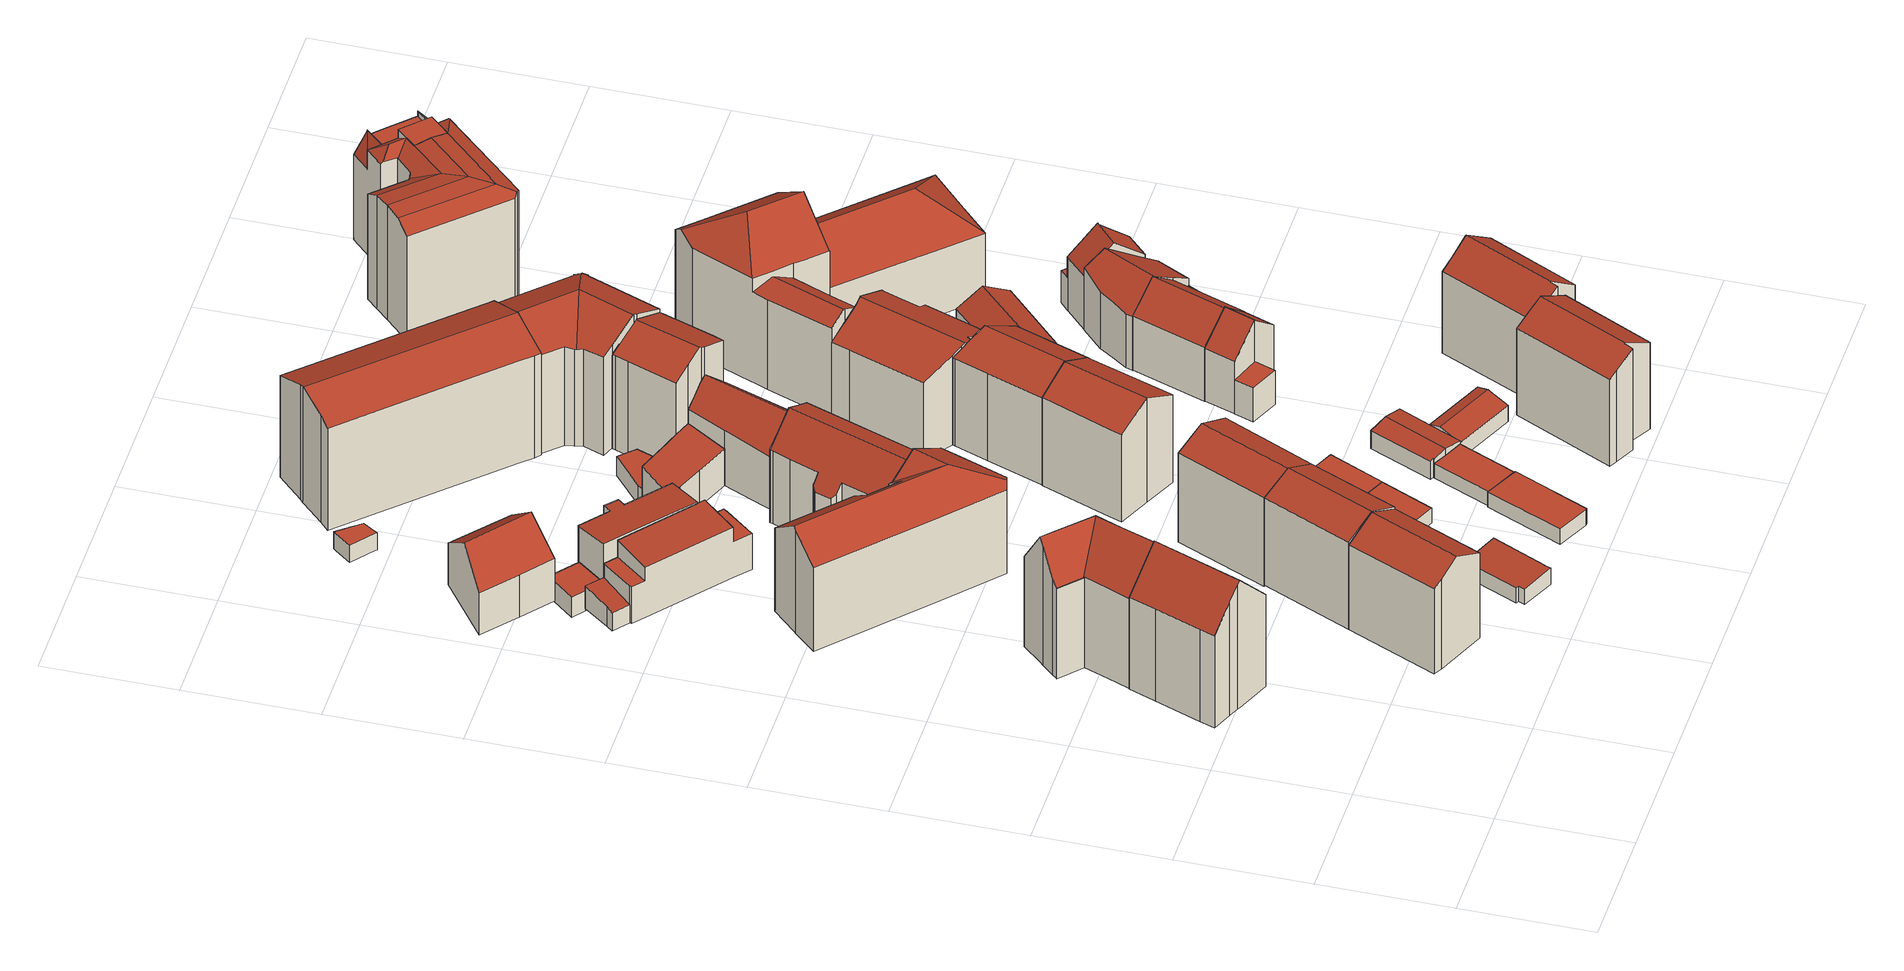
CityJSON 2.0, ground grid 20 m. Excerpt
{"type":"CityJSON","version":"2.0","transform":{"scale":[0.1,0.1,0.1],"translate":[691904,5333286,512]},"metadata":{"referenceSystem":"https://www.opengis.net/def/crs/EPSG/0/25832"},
"CityObjects":{
"building1":{"type":"Building","attributes":{"Gemeindeschluessel":"09162000","HoeheDach":"534.885","HoeheGrund":"512.630","Methode":"1000","NiedrigsteTraufeDesGebaeudes":"528.725","Geometrietyp2DReferenz":"3000","function":"31001_1000","roofType":"3100","measuredHeight":22.25,"storeysAboveGround":5},"geometry":[{"type":"MultiSurface","lod":"2","boundaries":[[[0,1,2,3]],[[4,5,6,7,8,9]],[[10,11,12,13,14,15,3,2]],[[9,8,16,17]],[[18,19,20,5,4,9,17,21,22,0,3,15,14,13]],[[16,8,7,11,10,2,1,23,24]],[[19,25,26,20]],[[20,26,6,5]],[[22,23,1,0]],[[21,24,23,22]],[[6,26,25,27,12,11,7]],[[19,18,13,12,27,25]],[[17,16,24,21]]],"semantics":{"surfaces":[{"type":"WallSurface"},{"type":"GroundSurface"},{"type":"RoofSurface"}],"values":[0,0,0,0,1,2,0,0,0,0,2,0,0]}}]},
"building2":{"type":"Building","attributes":{"Gemeindeschluessel":"09162000","HoeheDach":"534.699","HoeheGrund":"512.660","Methode":"1000","NiedrigsteTraufeDesGebaeudes":"528.394","Geometrietyp2DReferenz":"3000","function":"31001_1000","roofType":"3100","measuredHeight":22.04,"storeysAboveGround":5},"geometry":[{"type":"MultiSurface","lod":"2","boundaries":[[[28,29,30,31]],[[32,33,34,35,36,37,38]],[[39,40,29,28,41,42]],[[43,36,44,45,30,29,40]],[[46,47,48,49,50,51]],[[44,36,35,52,53,45]],[[54,38,37,36,43,55,48,47,46]],[[56,57,58,59,51,50,49,60,42,41,28,31,61,62,63,64,65]],[[52,35,34,65,64,63,62,53]],[[57,56,65,34,33,32]],[[60,49,48,55,39,42]],[[59,58,57,32,38,54,46,51]],[[30,45,53,62,61,31]],[[55,43,40,39]]],"semantics":{"surfaces":[{"type":"WallSurface"},{"type":"RoofSurface"},{"type":"GroundSurface"}],"values":[0,1,0,1,0,1,1,2,0,0,0,0,0,1]}}]},
"building3":{"type":"Building","attributes":{"Gemeindeschluessel":"09162000","HoeheDach":"531.880","HoeheGrund":"514.356","Methode":"2000","NiedrigsteTraufeDesGebaeudes":"529.295","Geometrietyp2DReferenz":"3000","function":"31001_1000","roofType":"3100","measuredHeight":17.52,"storeysAboveGround":5},"geometry":[{"type":"MultiSurface","lod":"2","boundaries":[[[66,67,68,69]],[[69,68,70,71,72]],[[73,71,70,74]],[[72,71,73,75]],[[75,73,74,76,77]],[[69,72,75,77,66]],[[76,74,70,68,67]],[[77,76,67,66]]],"semantics":{"surfaces":[{"type":"WallSurface"},{"type":"RoofSurface"},{"type":"GroundSurface"}],"values":[0,0,1,0,0,2,1,0]}}]},
"building4":{"type":"Building","attributes":{"Gemeindeschluessel":"09162000","HoeheDach":"518.044","HoeheGrund":"513.970","Methode":"1000","NiedrigsteTraufeDesGebaeudes":"517.229","Geometrietyp2DReferenz":"3000","function":"31001_2000","roofType":"1000","measuredHeight":4.07},"geometry":[{"type":"MultiSurface","lod":"2","boundaries":[[[78,79,80,81,82]],[[83,82,81,84]],[[85,80,79,86]],[[87,78,82,83]],[[84,81,80,85]],[[86,79,78,87]],[[83,84,85,86,87]]],"semantics":{"surfaces":[{"type":"RoofSurface"},{"type":"WallSurface"},{"type":"GroundSurface"}],"values":[0,1,1,1,1,1,2]}}]},
"building5":{"type":"Building","attributes":{"Gemeindeschluessel":"09162000","HoeheDach":"532.030","HoeheGrund":"514.355","Methode":"1000","NiedrigsteTraufeDesGebaeudes":"529.646","Geometrietyp2DReferenz":"3000","function":"31001_1000","roofType":"3100","measuredHeight":17.68,"storeysAboveGround":5},"geometry":[{"type":"MultiSurface","lod":"2","boundaries":[[[72,88,89,90,69]],[[91,90,89,92]],[[69,90,91,93]],[[89,88,94,92]],[[93,91,92,94,95]],[[93,95,72,69]],[[94,88,72,95]]],"semantics":{"surfaces":[{"type":"WallSurface"},{"type":"RoofSurface"},{"type":"GroundSurface"}],"values":[0,1,0,1,0,2,0]}}]},
"building6":{"type":"Building","attributes":{"Gemeindeschluessel":"09162000","HoeheDach":"532.600","HoeheGrund":"514.110","Methode":"2000","NiedrigsteTraufeDesGebaeudes":"528.733","Geometrietyp2DReferenz":"3000","function":"31001_1000","roofType":"3100","measuredHeight":18.49,"storeysAboveGround":5},"geometry":[{"type":"MultiSurface","lod":"2","boundaries":[[[96,97,98,99,100,101,102,103]],[[100,99,104,105,106,107,108,109,110,101]],[[111,109,108,112]],[[113,103,102,114]],[[98,115,116,117,118,119,99]],[[104,120,118,117,121,122,123,124,125,105]],[[126,127,97,96,103,113]],[[99,119,118,120,104]],[[127,128,129,115,98,97]],[[130,110,109,111]],[[107,106,131,132,112,108]],[[102,101,110,130,133,114]],[[134,129,128,127,126,113,114,133,130,111,112,132,131,125,124,123,122,121]],[[129,134,121,117,116,115]],[[131,106,105,125]]],"semantics":{"surfaces":[{"type":"RoofSurface"},{"type":"WallSurface"},{"type":"GroundSurface"}],"values":[0,0,1,1,0,1,1,0,1,1,1,1,2,1,1]}}]},
"building7":{"type":"Building","attributes":{"Gemeindeschluessel":"09162000","HoeheDach":"517.208","HoeheGrund":"514.274","Methode":"2000","NiedrigsteTraufeDesGebaeudes":"516.912","Geometrietyp2DReferenz":"3000","function":"31001_2000","roofType":"1000","measuredHeight":2.93},"geometry":[{"type":"MultiSurface","lod":"2","boundaries":[[[135,136,137,138]],[[139,140,141,142]],[[143,144,145,139,142,135,138,146]],[[138,137,147,146]],[[143,148,149,144]],[[147,137,136,141,140,150,149,148]],[[142,141,136,135]],[[145,150,140,139]],[[144,149,150,145]],[[146,147,148,143]]],"semantics":{"surfaces":[{"type":"WallSurface"},{"type":"GroundSurface"},{"type":"RoofSurface"}],"values":[0,0,1,0,0,2,0,0,0,0]}}]},
"building8":{"type":"Building","attributes":{"Gemeindeschluessel":"09162000","HoeheDach":"517.076","HoeheGrund":"513.650","Methode":"1000","NiedrigsteTraufeDesGebaeudes":"517.076","Geometrietyp2DReferenz":"3000","function":"31001_2000","roofType":"1000","measuredHeight":3.43},"geometry":[{"type":"MultiSurface","lod":"2","boundaries":[[[151,152,153,154]],[[155,156,157,158]],[[159,155,158,160,161,151,154]],[[154,153,162,159]],[[157,163,164,161,160,158]],[[161,164,152,151]],[[156,162,153,152,164,163,157]],[[159,162,156,155]]],"semantics":{"surfaces":[{"type":"WallSurface"},{"type":"GroundSurface"},{"type":"RoofSurface"}],"values":[0,0,1,0,0,0,2,0]}}]},
"building9":{"type":"Building","attributes":{"Gemeindeschluessel":"09162000","HoeheDach":"525.631","HoeheGrund":"513.833","Methode":"2000","NiedrigsteTraufeDesGebaeudes":"521.079","Geometrietyp2DReferenz":"3000","function":"31001_9998","roofType":"3100","measuredHeight":11.8,"storeysAboveGround":3},"geometry":[{"type":"MultiSurface","lod":"2","boundaries":[[[165,166,167,168]],[[169,170,171,172]],[[169,172,173,174,175,176]],[[172,171,177,173]],[[166,175,174,178,167]],[[169,176,165,168,170]],[[177,171,170,168,167,178]],[[165,176,175,166]],[[173,177,178,174]]],"semantics":{"surfaces":[{"type":"RoofSurface"},{"type":"WallSurface"},{"type":"GroundSurface"}],"values":[0,1,2,1,1,1,0,1,1]}}]},
"building10":{"type":"Building","attributes":{"Gemeindeschluessel":"09162000","HoeheDach":"523.506","HoeheGrund":"514.060","Methode":"2000","NiedrigsteTraufeDesGebaeudes":"520.390","Geometrietyp2DReferenz":"3000","function":"31001_1000","roofType":"1000","measuredHeight":9.45,"storeysAboveGround":2},"geometry":[{"type":"MultiSurface","lod":"2","boundaries":[[[179,180,181,182,183,184,185,186]],[[187,188,189,190]],[[191,192,193,194]],[[181,180,179,195,196,191,194,197,198,199,200,201,182]],[[202,199,198,197,203,204,205]],[[196,195,179,186,190,189,206,207,192,191]],[[189,188,202,205,206]],[[183,182,201,208]],[[186,185,184,183,208,187,190]],[[207,206,205,204]],[[188,187,208,201,200,199,202]],[[207,204,203,193,192]],[[194,193,203,197]]],"semantics":{"surfaces":[{"type":"WallSurface"},{"type":"GroundSurface"},{"type":"RoofSurface"}],"values":[0,0,0,1,0,0,2,0,2,0,0,2,0]}}]},
"building11":{"type":"Building","attributes":{"Gemeindeschluessel":"09162000","HoeheDach":"523.876","HoeheGrund":"513.990","Methode":"1000","NiedrigsteTraufeDesGebaeudes":"523.163","Geometrietyp2DReferenz":"3000","function":"31001_9998","roofType":"1000","measuredHeight":9.89,"storeysAboveGround":3},"geometry":[{"type":"MultiSurface","lod":"2","boundaries":[[[209,210,211,212]],[[213,214,215,216]],[[217,218,219,220]],[[221,222,214,213]],[[223,224,86,225,221,213,216,209,212,217,220]],[[226,227,222,221,225,86]],[[228,229,219,218,211,210,215,214,222,227,226]],[[212,211,218,217]],[[224,223,229,228,226,86]],[[220,219,229,223]],[[216,215,210,209]]],"semantics":{"surfaces":[{"type":"WallSurface"},{"type":"GroundSurface"},{"type":"RoofSurface"}],"values":[0,0,0,0,1,0,2,0,0,0,0]}}]},
"building12":{"type":"Building","attributes":{"Gemeindeschluessel":"09162000","HoeheDach":"531.926","HoeheGrund":"514.169","Methode":"1000","NiedrigsteTraufeDesGebaeudes":"529.665","Geometrietyp2DReferenz":"3000","function":"31001_1000","roofType":"3100","measuredHeight":17.76,"storeysAboveGround":5},"geometry":[{"type":"MultiSurface","lod":"2","boundaries":[[[91,230,231,94,232]],[[233,230,91,234]],[[232,94,235,236]],[[233,237,231,230]],[[91,232,236,234]],[[235,237,233,234,236]],[[235,94,231,237]]],"semantics":{"surfaces":[{"type":"WallSurface"},{"type":"RoofSurface"},{"type":"GroundSurface"}],"values":[0,0,1,2,1,0,0]}}]},
"building13":{"type":"Building","attributes":{"Gemeindeschluessel":"09162000","HoeheDach":"517.736","HoeheGrund":"514.680","Methode":"1000","NiedrigsteTraufeDesGebaeudes":"517.736","Geometrietyp2DReferenz":"3000","function":"31001_2000","roofType":"1000","measuredHeight":3.06},"geometry":[{"type":"MultiSurface","lod":"2","boundaries":[[[238,239,240,241]],[[242,243,244,245,246,240,239,247,248]],[[249,250,243,242,248,251]],[[252,250,249,251,253,238,241,254,255]],[[246,245,255,254,241,240]],[[248,247,239,238,253,251]],[[250,252,255,245,244,243]]],"semantics":{"surfaces":[{"type":"WallSurface"},{"type":"RoofSurface"},{"type":"GroundSurface"}],"values":[0,1,0,2,0,0,0]}}]},
"building14":{"type":"Building","attributes":{"Gemeindeschluessel":"09162000","HoeheDach":"519.810","HoeheGrund":"514.360","Methode":"1000","NiedrigsteTraufeDesGebaeudes":"519.414","Geometrietyp2DReferenz":"3000","function":"31001_2000","roofType":"9999","measuredHeight":5.45},"geometry":[{"type":"MultiSurface","lod":"2","boundaries":[[[256,257,258,259,260,261,262]],[[257,256,263,264,265,258]],[[264,263,266,267,268,269,265]],[[261,267,266,262]],[[262,266,263,256]],[[260,268,267,261]],[[265,269,268,260,259,258]]],"semantics":{"surfaces":[{"type":"GroundSurface"},{"type":"WallSurface"},{"type":"RoofSurface"}],"values":[0,1,2,1,1,1,1]}}]},
"building15":{"type":"Building","attributes":{"Gemeindeschluessel":"09162000","HoeheDach":"516.893","HoeheGrund":"514.259","Methode":"1000","NiedrigsteTraufeDesGebaeudes":"516.893","Geometrietyp2DReferenz":"3000","function":"31001_2000","roofType":"1000","measuredHeight":2.63},"geometry":[{"type":"MultiSurface","lod":"2","boundaries":[[[270,271,272,273]],[[274,275,276,277]],[[277,276,271,270]],[[272,275,274,273]],[[275,272,271,276]],[[270,273,274,277]]],"semantics":{"surfaces":[{"type":"WallSurface"},{"type":"RoofSurface"},{"type":"GroundSurface"}],"values":[0,0,0,0,1,2]}}]},
"building16":{"type":"Building","attributes":{"Gemeindeschluessel":"09162000","HoeheDach":"516.765","HoeheGrund":"514.150","Methode":"1000","NiedrigsteTraufeDesGebaeudes":"516.765","Geometrietyp2DReferenz":"3000","function":"31001_2000","roofType":"1000","measuredHeight":2.62},"geometry":[{"type":"MultiSurface","lod":"2","boundaries":[[[278,279,280,281]],[[282,283,284,285]],[[286,280,279,284,283,287,288]],[[289,287,283,282]],[[290,286,288,291]],[[291,289,282,285,278,281,290]],[[291,288,287,289]],[[281,280,286,290]],[[285,284,279,278]]],"semantics":{"surfaces":[{"type":"WallSurface"},{"type":"RoofSurface"},{"type":"GroundSurface"}],"values":[0,0,1,0,0,2,0,0,0]}}]},
"building17":{"type":"Building","attributes":{"Gemeindeschluessel":"09162000","HoeheDach":"531.251","HoeheGrund":"513.840","Methode":"2000","NiedrigsteTraufeDesGebaeudes":"524.476","Geometrietyp2DReferenz":"3000","function":"31001_1000","roofType":"3100","measuredHeight":17.41,"storeysAboveGround":3},"geometry":[{"type":"MultiSurface","lod":"2","boundaries":[[[292,293,294,295,296,297]],[[298,299,300,301,302,303,304,305,306,307,308,309,310,311,312,313,314,315,316,317,296,295,294]],[[318,319,311,310,309,320]],[[321,322,317,316,315,323]],[[314,324,323,315]],[[313,325,324,314]],[[312,326,325,313]],[[317,322,297,296]],[[308,327,320,309]],[[302,301,300,328,329,330,331,303]],[[328,332,333,293,292,329]],[[329,292,297,322,321,330]],[[311,319,326,312]],[[307,334,327,308]],[[306,335,334,307]],[[303,331,336,304]],[[305,304,336,337,335,306]],[[298,333,332,299]],[[294,293,333,298]],[[299,332,328,300]],[[330,321,323,324,325,326,319,318,320,327,334,335,337,336,331]]],"semantics":{"surfaces":[{"type":"WallSurface"},{"type":"GroundSurface"},{"type":"RoofSurface"}],"values":[0,1,0,0,0,0,0,0,0,0,2,2,0,0,0,0,0,0,0,0,2]}}]},
"building18":{"type":"Building","attributes":{"Gemeindeschluessel":"09162000","HoeheDach":"516.904","HoeheGrund":"514.260","Methode":"1000","NiedrigsteTraufeDesGebaeudes":"516.904","Geometrietyp2DReferenz":"3000","function":"31001_2000","roofType":"1000","measuredHeight":2.64},"geometry":[{"type":"MultiSurface","lod":"2","boundaries":[[[338,272,275,339]],[[272,338,340,273]],[[341,340,338,339]],[[274,273,340,341]],[[274,341,339,275]],[[274,275,272,273]]],"semantics":{"surfaces":[{"type":"RoofSurface"},{"type":"WallSurface"},{"type":"GroundSurface"}],"values":[0,1,1,2,1,1]}}]},
"building19":{"type":"Building","attributes":{"Gemeindeschluessel":"09162000","HoeheDach":"521.789","HoeheGrund":"514.250","Methode":"1000","NiedrigsteTraufeDesGebaeudes":"520.605","Geometrietyp2DReferenz":"3000","function":"31001_9998","roofType":"2100","measuredHeight":7.54,"storeysAboveGround":2},"geometry":[{"type":"MultiSurface","lod":"2","boundaries":[[[342,343,344,345,346,347]],[[348,349,350,351]],[[352,353,354,355]],[[356,355,354,357,358,359]],[[351,350,360,361]],[[358,362,349,348,363,359]],[[357,354,353,347,346,345,364,360,350,349,362,358]],[[365,364,345,344]],[[343,342,352,355,356,359,363,348,351,361,365,344]],[[342,347,353,352]],[[361,360,364,365]]],"semantics":{"surfaces":[{"type":"WallSurface"},{"type":"RoofSurface"},{"type":"GroundSurface"}],"values":[0,0,0,0,0,0,1,0,2,0,0]}}]},
"building20":{"type":"Building","attributes":{"Gemeindeschluessel":"09162000","HoeheDach":"516.789","HoeheGrund":"514.168","Methode":"1000","NiedrigsteTraufeDesGebaeudes":"516.789","Geometrietyp2DReferenz":"3000","function":"31001_2000","roofType":"1000","measuredHeight":2.62},"geometry":[{"type":"MultiSurface","lod":"2","boundaries":[[[366,367,368,369,370]],[[371,372,373,374,375]],[[371,370,369,372]],[[374,367,366,375]],[[373,368,367,374]],[[372,369,368,373]],[[375,366,370,371]]],"semantics":{"surfaces":[{"type":"RoofSurface"},{"type":"GroundSurface"},{"type":"WallSurface"}],"values":[0,1,2,2,2,2,2]}}]},
"building21":{"type":"Building","attributes":{"Gemeindeschluessel":"09162000","HoeheDach":"532.332","HoeheGrund":"514.000","Methode":"1000","NiedrigsteTraufeDesGebaeudes":"529.318","Geometrietyp2DReferenz":"3000","function":"31001_1000","roofType":"3100","measuredHeight":18.33,"storeysAboveGround":5},"geometry":[{"type":"MultiSurface","lod":"2","boundaries":[[[376,377,378,379,380,381,382,383,384,385,386]],[[387,388,389,383,382,381]],[[390,391,392,393,394,395,396]],[[397,394,393,386,385,384,383,389]],[[377,376,386,393,392,391]],[[398,396,395,394,397,389,388,387]],[[378,390,396,379]],[[377,391,390,378]],[[380,379,396,398,387,381]]],"semantics":{"surfaces":[{"type":"GroundSurface"},{"type":"WallSurface"},{"type":"RoofSurface"}],"values":[0,1,2,1,1,2,1,1,1]}}]},
"building22":{"type":"Building","attributes":{"Gemeindeschluessel":"09162000","HoeheDach":"517.697","HoeheGrund":"514.350","Methode":"1000","NiedrigsteTraufeDesGebaeudes":"517.697","Geometrietyp2DReferenz":"3000","function":"31001_2000","roofType":"1000","measuredHeight":3.35},"geometry":[{"type":"MultiSurface","lod":"2","boundaries":[[[399,400,401,402]],[[403,404,400,399]],[[402,401,405,406]],[[407,408,409,410]],[[404,409,408,405,401,400]],[[406,405,408,407]],[[399,402,406,407,410,403]],[[410,409,404,403]]],"semantics":{"surfaces":[{"type":"WallSurface"},{"type":"RoofSurface"},{"type":"GroundSurface"}],"values":[0,0,0,0,1,0,2,0]}}]},
"building23":{"type":"Building","attributes":{"Gemeindeschluessel":"09162000","HoeheDach":"527.908","HoeheGrund":"514.160","Methode":"1000","NiedrigsteTraufeDesGebaeudes":"523.195","Geometrietyp2DReferenz":"3000","function":"31001_9998","roofType":"3100","measuredHeight":13.75,"storeysAboveGround":3},"geometry":[{"type":"MultiSurface","lod":"2","boundaries":[[[411,412,413,414]],[[415,416,417,418,419,420]],[[421,422,415,420,423,424]],[[425,422,421,424,426,427,428,429,342,344,430,411,414,431,432]],[[433,434,435,342,429,428]],[[418,417,432,431,414,413]],[[436,437,423,420,419,418,413,412,438,439,435,434,433]],[[342,435,439,344]],[[422,425,432,417,416,415]],[[427,426,437,436,433,428]],[[424,423,437,426]],[[438,412,411,430,344,439]]],"semantics":{"surfaces":[{"type":"WallSurface"},{"type":"RoofSurface"},{"type":"GroundSurface"}],"values":[0,1,0,2,0,0,1,0,0,0,0,0]}}]},
"building24":{"type":"Building","attributes":{"Gemeindeschluessel":"09162000","HoeheDach":"517.869","HoeheGrund":"514.219","Methode":"1000","NiedrigsteTraufeDesGebaeudes":"517.366","Geometrietyp2DReferenz":"3000","function":"31001_2000","roofType":"3100","measuredHeight":3.65},"geometry":[{"type":"MultiSurface","lod":"2","boundaries":[[[440,441,442,443,444]],[[445,446,443,447]],[[374,440,444,448]],[[372,449,450,451]],[[452,441,440,374]],[[451,450,453,454]],[[455,442,441,452]],[[450,449,444,443,446,453]],[[447,443,442,455]],[[448,444,449,372]],[[454,453,446,445]],[[374,448,372,451,454,445,447,455,452]]],"semantics":{"surfaces":[{"type":"RoofSurface"},{"type":"WallSurface"},{"type":"GroundSurface"}],"values":[0,1,1,1,1,1,1,0,1,1,1,2]}}]},
"building25":{"type":"Building","attributes":{"Gemeindeschluessel":"09162000","HoeheDach":"534.640","HoeheGrund":"514.100","Methode":"1000","NiedrigsteTraufeDesGebaeudes":"532.024","Geometrietyp2DReferenz":"3000","function":"31001_9998","roofType":"3100","measuredHeight":20.54,"storeysAboveGround":5},"geometry":[{"type":"MultiSurface","lod":"2","boundaries":[[[456,457,458,459]],[[460,461,462,463,464,465,466]],[[467,468,469,470]],[[471,462,461,472]],[[473,474,475,476]],[[476,475,468,467]],[[463,469,468,475,474,458,457,464]],[[477,466,465,478]],[[459,458,474,473]],[[479,472,461,460,466,477]],[[480,471,472,479,477,478,481,456,459,473,476,467,470]],[[465,464,457,456,481,478]],[[471,480,470,469,463,462]]],"semantics":{"surfaces":[{"type":"WallSurface"},{"type":"RoofSurface"},{"type":"GroundSurface"}],"values":[0,1,0,0,0,0,1,0,0,0,2,0,0]}}]},
"building26":{"type":"Building","attributes":{"Gemeindeschluessel":"09162000","HoeheDach":"532.339","HoeheGrund":"514.080","Methode":"1000","NiedrigsteTraufeDesGebaeudes":"529.385","Geometrietyp2DReferenz":"3000","function":"31001_1000","roofType":"3100","measuredHeight":18.26,"storeysAboveGround":5},"geometry":[{"type":"MultiSurface","lod":"2","boundaries":[[[482,483,484,485]],[[486,487,393,488]],[[489,490,491,492]],[[492,491,493,494]],[[495,496,497,498]],[[498,486,488,499,500,489,492,494,501,484,483,495]],[[393,487,497,496,482,502]],[[502,482,485,503,493,491,490,504]],[[501,503,485,484]],[[483,482,496,495]],[[499,488,393,502,504,500]],[[500,504,490,489]],[[494,493,503,501]],[[498,497,487,486]]],"semantics":{"surfaces":[{"type":"WallSurface"},{"type":"GroundSurface"},{"type":"RoofSurface"}],"values":[0,0,0,0,0,1,2,2,0,0,0,0,0,0]}}]},
"building27":{"type":"Building","attributes":{"Gemeindeschluessel":"09162000","HoeheDach":"518.023","HoeheGrund":"514.240","Methode":"2000","NiedrigsteTraufeDesGebaeudes":"516.999","Geometrietyp2DReferenz":"3000","function":"31001_2000","roofType":"3100","measuredHeight":3.78},"geometry":[{"type":"MultiSurface","lod":"2","boundaries":[[[505,506,507,508,509]],[[510,506,505,511]],[[510,512,513,514,507,506]],[[452,515,514,513]],[[507,514,515,508]],[[511,505,509,374]],[[512,510,511,374,516,452,513]],[[509,508,515,452,516,374]]],"semantics":{"surfaces":[{"type":"RoofSurface"},{"type":"WallSurface"},{"type":"GroundSurface"}],"values":[0,1,1,1,0,1,2,1]}}]},
"building28":{"type":"Building","attributes":{"Gemeindeschluessel":"09162000","HoeheDach":"533.275","HoeheGrund":"514.340","Methode":"1000","NiedrigsteTraufeDesGebaeudes":"530.797","Geometrietyp2DReferenz":"3000","function":"31001_9998","roofType":"3100","measuredHeight":18.93,"storeysAboveGround":5},"geometry":[{"type":"MultiSurface","lod":"2","boundaries":[[[517,518,519,520,521,522]],[[523,524,525,526,527,518,517,522,528,529,530,531,532,533,534,535]],[[529,536,537,530]],[[523,538,539,524]],[[527,540,519,518]],[[519,540,541,542,539,538,543,544,545,520]],[[545,544,534,533,532,546]],[[531,547,546,532]],[[528,548,536,529]],[[526,541,540,527]],[[522,521,548,528]],[[530,537,547,531]],[[534,544,543,535]],[[521,520,545,546,547,537,536,548]],[[535,543,538,523]],[[526,525,524,539,542,541]]],"semantics":{"surfaces":[{"type":"WallSurface"},{"type":"GroundSurface"},{"type":"RoofSurface"}],"values":[0,1,0,0,0,2,0,0,0,0,0,0,0,2,0,0]}}]},
"building29":{"type":"Building","attributes":{"Gemeindeschluessel":"09162000","HoeheDach":"532.113","HoeheGrund":"514.190","Methode":"1000","NiedrigsteTraufeDesGebaeudes":"529.365","Geometrietyp2DReferenz":"3000","function":"31001_1000","roofType":"3100","measuredHeight":17.92,"storeysAboveGround":5},"geometry":[{"type":"MultiSurface","lod":"2","boundaries":[[[549,550,551,552]],[[553,554,555,556]],[[557,558,559,560,561,562,551,550,563]],[[564,565,566,567]],[[568,557,563,569]],[[570,559,558,571]],[[571,558,557,568]],[[567,572,570,571,568,569,549,552,573,574,553,556,564]],[[569,563,550,549]],[[572,567,566,560,559,570]],[[552,551,562,573]],[[556,555,565,564]],[[561,554,553,574,573,562]],[[566,565,555,554,561,560]]],"semantics":{"surfaces":[{"type":"WallSurface"},{"type":"RoofSurface"},{"type":"GroundSurface"}],"values":[0,0,1,0,0,0,0,2,0,0,0,0,0,1]}}]},
"building30":{"type":"Building","attributes":{"Gemeindeschluessel":"09162000","HoeheDach":"530.918","HoeheGrund":"514.100","Methode":"1000","NiedrigsteTraufeDesGebaeudes":"527.559","Geometrietyp2DReferenz":"3000","function":"31001_1000","roofType":"3100","measuredHeight":16.82,"storeysAboveGround":3},"geometry":[{"type":"MultiSurface","lod":"2","boundaries":[[[575,576,577,578]],[[579,580,581,582,583,584,585,484,586,501,494,587,575,578,588,589,590,591,592,593,594]],[[585,595,596,484]],[[589,597,598,590]],[[588,599,597,589]],[[600,601,602,603,598,597,599,577,576,604]],[[578,577,599,588]],[[596,595,605,606,607,608,609,610,611,612,613,603,602]],[[583,606,605,584]],[[501,601,600,494]],[[594,611,610,579]],[[580,609,608,581]],[[494,600,604,587]],[[584,605,595,585]],[[592,613,612,593]],[[581,608,607,582]],[[593,612,611,594]],[[587,604,576,575]],[[579,610,609,580]],[[582,607,606,583]],[[603,613,592,591,590,598]],[[586,484,596,602,601,501]]],"semantics":{"surfaces":[{"type":"WallSurface"},{"type":"GroundSurface"},{"type":"RoofSurface"}],"values":[0,1,0,0,0,2,0,2,0,0,0,0,0,0,0,0,0,0,0,0,0,0]}}]},
"building31":{"type":"Building","attributes":{"Gemeindeschluessel":"09162000","HoeheDach":"534.582","HoeheGrund":"514.428","Methode":"1000","NiedrigsteTraufeDesGebaeudes":"531.284","Geometrietyp2DReferenz":"3000","function":"31001_9998","roofType":"9999","measuredHeight":20.15,"storeysAboveGround":5},"geometry":[{"type":"MultiSurface","lod":"2","boundaries":[[[614,615,616,617]],[[618,619,620,621]],[[622,617,616,623,624]],[[625,626,627,628,629]],[[623,616,615,629,628,630]],[[631,632,633,634]],[[635,636,637,638]],[[639,640,641,642]],[[642,641,643,644]],[[632,645,630,646,647,633]],[[618,648,647,646,619]],[[621,620,627,626]],[[625,629,615,614]],[[622,624,640,639]],[[631,634,648,618,621,626,625,614,617,622,639,642,644,635,638]],[[634,633,647,648]],[[644,643,636,635]],[[631,638,637,645,632]],[[620,619,646,630,628,627]],[[623,630,645,637,636,643,641,640,624]]],"semantics":{"surfaces":[{"type":"WallSurface"},{"type":"RoofSurface"},{"type":"GroundSurface"}],"values":[0,0,0,0,1,0,0,0,0,1,0,0,0,0,2,0,0,0,1,1]}}]},
"building32":{"type":"Building","attributes":{"Gemeindeschluessel":"09162000","HoeheDach":"520.974","HoeheGrund":"513.950","Methode":"2000","NiedrigsteTraufeDesGebaeudes":"520.438","Geometrietyp2DReferenz":"3000","function":"31001_2000","roofType":"9999","measuredHeight":7.02},"geometry":[{"type":"MultiSurface","lod":"2","boundaries":[[[649,650,651,652]],[[653,654,655,656]],[[653,656,657,658,649,652]],[[651,650,659,660,655,654]],[[656,655,660,657]],[[652,651,654,653]],[[658,659,650,649]],[[657,660,659,658]]],"semantics":{"surfaces":[{"type":"WallSurface"},{"type":"GroundSurface"},{"type":"RoofSurface"}],"values":[0,0,1,2,0,0,0,0]}}]},
"building33":{"type":"Building","attributes":{"Gemeindeschluessel":"09162000","HoeheDach":"527.011","HoeheGrund":"513.740","Methode":"1000","NiedrigsteTraufeDesGebaeudes":"519.654","Geometrietyp2DReferenz":"3000","function":"31001_1000","roofType":"2100","measuredHeight":13.27,"storeysAboveGround":3},"geometry":[{"type":"MultiSurface","lod":"2","boundaries":[[[661,662,663,664]],[[665,666,667,668]],[[669,661,664,670]],[[671,672,673,674]],[[675,676,677,678]],[[677,676,673,672,679]],[[662,661,669,680,677]],[[668,667,678,677,680]],[[676,675,666,665,681,674,673]],[[664,663,679,672,671,682,670]],[[667,666,675,678]],[[662,677,679,663]],[[668,680,669,670,682,671,674,681,665]]],"semantics":{"surfaces":[{"type":"RoofSurface"},{"type":"WallSurface"},{"type":"GroundSurface"}],"values":[0,1,1,1,1,0,1,1,1,1,0,1,2]}}]},
"building34":{"type":"Building","attributes":{"Gemeindeschluessel":"09162000","HoeheDach":"525.403","HoeheGrund":"514.380","Methode":"1000","NiedrigsteTraufeDesGebaeudes":"525.403","Geometrietyp2DReferenz":"3000","function":"31001_2000","roofType":"1000","measuredHeight":11.02},"geometry":[{"type":"MultiSurface","lod":"2","boundaries":[[[683,684,685,686,687,688]],[[689,690,691,692,693,694]],[[692,685,684,693]],[[693,684,683,694]],[[694,683,688,689]],[[691,686,685,692]],[[689,688,687,690]],[[690,687,686,691]]],"semantics":{"surfaces":[{"type":"RoofSurface"},{"type":"GroundSurface"},{"type":"WallSurface"}],"values":[0,1,2,2,2,2,2,2]}}]},
"building35":{"type":"Building","attributes":{"Gemeindeschluessel":"09162000","HoeheDach":"531.860","HoeheGrund":"514.230","Methode":"2000","NiedrigsteTraufeDesGebaeudes":"528.420","Geometrietyp2DReferenz":"3000","function":"31001_1000","roofType":"3100","measuredHeight":17.63,"storeysAboveGround":5},"geometry":[{"type":"MultiSurface","lod":"2","boundaries":[[[695,696,697,698,699,700]],[[700,699,701,702]],[[703,704,705,701,706,707]],[[708,709,710,711]],[[706,701,699,698]],[[711,710,712,713]],[[714,695,700,702,715]],[[705,704,713,712]],[[705,712,710,709,716,717,715,702,701]],[[718,719,697,696]],[[553,716,709,708]],[[698,697,719,707,706]],[[556,717,716,553]],[[695,714,556,553,708,711,713,704,703,718,696]],[[703,707,719,718]],[[714,715,717,556]]],"semantics":{"surfaces":[{"type":"WallSurface"},{"type":"RoofSurface"},{"type":"GroundSurface"}],"values":[0,1,0,0,0,0,0,0,1,0,0,1,0,2,0,0]}}]},
"building36":{"type":"Building","attributes":{"Gemeindeschluessel":"09162000","HoeheDach":"522.893","HoeheGrund":"513.690","Methode":"1000","NiedrigsteTraufeDesGebaeudes":"520.386","Geometrietyp2DReferenz":"3000","function":"31001_1000","roofType":"3100","measuredHeight":9.2,"storeysAboveGround":2},"geometry":[{"type":"MultiSurface","lod":"2","boundaries":[[[720,721,722,723,724,725,726,727]],[[728,729,730,721,720,727,731,732]],[[727,726,725,733,734,735,650,736,731]],[[737,735,734,738]],[[725,724,723,739,740,741,742,733]],[[743,650,735,737]],[[730,744,739,723,722,721]],[[731,736,650,743,745,732]],[[738,734,733,742]],[[744,730,729,728,732,745,743,737,738,742,741,740,739]]],"semantics":{"surfaces":[{"type":"RoofSurface"},{"type":"WallSurface"},{"type":"GroundSurface"}],"values":[0,1,0,1,1,1,1,1,1,2]}}]},
"building37":{"type":"Building","attributes":{"Gemeindeschluessel":"09162000","HoeheDach":"526.901","HoeheGrund":"513.560","Methode":"2000","NiedrigsteTraufeDesGebaeudes":"519.590","Geometrietyp2DReferenz":"3000","function":"31001_1000","roofType":"3100","measuredHeight":13.34,"storeysAboveGround":3},"geometry":[{"type":"MultiSurface","lod":"2","boundaries":[[[746,747,748,749]],[[750,751,752,753,754,755,756,757,758,759,760]],[[761,762,747,746]],[[750,763,764,751]],[[760,765,763,750]],[[747,762,766,767,759,758,757,756,748]],[[751,764,768,752]],[[766,762,761,769]],[[768,764,763,765,767,766,769]],[[754,753,752,768,769,761,746,749,755]],[[759,767,765,760]],[[755,749,748,756]]],"semantics":{"surfaces":[{"type":"RoofSurface"},{"type":"GroundSurface"},{"type":"WallSurface"}],"values":[0,1,0,2,2,2,2,2,0,2,2,2]}}]},
"building38":{"type":"Building","attributes":{"Gemeindeschluessel":"09162000","HoeheDach":"537.662","HoeheGrund":"514.250","Methode":"2000","NiedrigsteTraufeDesGebaeudes":"529.902","Geometrietyp2DReferenz":"3000","function":"31001_1000","roofType":"3200","measuredHeight":23.41,"storeysAboveGround":5},"geometry":[{"type":"MultiSurface","lod":"2","boundaries":[[[770,771,772,773,774,775]],[[776,771,770,775,777,778]],[[779,780,781,782,783,784]],[[782,781,785,786,787,788,776,778,789,783]],[[790,791,792,793]],[[794,779,784,792,791]],[[795,796,797,798,799,800,801,802,803,804,805,790,793,806,807,808,809,774,773,772]],[[778,777,810,789]],[[799,798,786,785,781,800]],[[805,804,811,794,791,790]],[[811,812,813,814,780,779,794]],[[810,777,775,774,809,808]],[[792,784,783,789,810,808,807,806,793]],[[803,802,801,814,813,812]],[[798,797,796,788,787,786]],[[780,814,801,800,781]],[[803,812,811,804]],[[796,795,772,771,776,788]]],"semantics":{"surfaces":[{"type":"WallSurface"},{"type":"RoofSurface"},{"type":"GroundSurface"}],"values":[0,1,0,1,0,1,2,1,0,0,1,0,0,0,0,0,0,0]}}]},
"building39":{"type":"Building","attributes":{"Gemeindeschluessel":"09162000","HoeheDach":"526.638","HoeheGrund":"513.540","Methode":"2000","NiedrigsteTraufeDesGebaeudes":"520.842","Geometrietyp2DReferenz":"3000","function":"31001_1000","roofType":"3100","measuredHeight":13.1,"storeysAboveGround":3},"geometry":[{"type":"MultiSurface","lod":"2","boundaries":[[[815,816,817,818,819,820,821,822,823,824,825,826,827,828]],[[823,829,830,824]],[[831,832,833,827,826,825,824,830]],[[816,815,834,835,836,817]],[[819,818,817,836,837,838,839,820]],[[840,841,829,823,822,821]],[[828,842,834,815]],[[836,835,834,842,833,832,831,837]],[[827,833,842,828]],[[838,837,831,830,829,841,840,839]],[[820,839,840,821]]],"semantics":{"surfaces":[{"type":"GroundSurface"},{"type":"WallSurface"},{"type":"RoofSurface"}],"values":[0,1,1,1,1,1,1,2,1,2,1]}}]},
"building40":{"type":"Building","attributes":{"Gemeindeschluessel":"09162000","HoeheDach":"526.941","HoeheGrund":"513.650","Methode":"2000","NiedrigsteTraufeDesGebaeudes":"519.320","Geometrietyp2DReferenz":"3000","function":"31001_1000","roofType":"3100","measuredHeight":13.29,"storeysAboveGround":3},"geometry":[{"type":"MultiSurface","lod":"2","boundaries":[[[843,844,845,846]],[[847,848,849,850]],[[849,851,852,853,854,855,850]],[[856,857,858,851,849,848]],[[859,860,861,862,863,858,857]],[[864,846,845,856,848,847]],[[846,864,847,850,855,854,865,861,860,859,843]],[[852,851,858,863]],[[854,853,866,865]],[[859,857,844,843]],[[865,866,862,861]],[[863,862,866,853,852]],[[845,844,857,856]]],"semantics":{"surfaces":[{"type":"WallSurface"},{"type":"RoofSurface"},{"type":"GroundSurface"}],"values":[0,0,0,1,0,0,2,0,0,0,0,1,1]}}]},
"building41":{"type":"Building","attributes":{"Gemeindeschluessel":"09162000","HoeheDach":"531.130","HoeheGrund":"514.020","Methode":"1000","NiedrigsteTraufeDesGebaeudes":"525.443","Geometrietyp2DReferenz":"3000","function":"31001_9998","roofType":"3200","measuredHeight":17.11,"storeysAboveGround":3},"geometry":[{"type":"MultiSurface","lod":"2","boundaries":[[[867,868,869,870,871,872]],[[873,874,875,876,877,878,879,880]],[[870,881,882,883,871]],[[884,881,870,869]],[[880,881,884,873]],[[875,874,868,867,872,876]],[[872,871,883,882,879,878,877,876]],[[874,873,884,869,868]],[[881,880,879,882]]],"semantics":{"surfaces":[{"type":"RoofSurface"},{"type":"GroundSurface"},{"type":"WallSurface"}],"values":[0,1,0,0,2,2,2,2,2]}}]},
"building42":{"type":"Building","attributes":{"Gemeindeschluessel":"09162000","HoeheDach":"534.250","HoeheGrund":"514.055","Methode":"2000","NiedrigsteTraufeDesGebaeudes":"528.903","Geometrietyp2DReferenz":"3000","function":"31001_1000","roofType":"3100","measuredHeight":20.2,"storeysAboveGround":5},"geometry":[{"type":"MultiSurface","lod":"2","boundaries":[[[885,886,887,888]],[[889,890,891]],[[892,893,894]],[[895,896,897,889]],[[898,889,891,899,900]],[[901,902,903,904]],[[904,903,905,906]],[[907,908,909,910,911]],[[912,913,914,915]],[[916,917,918,897]],[[919,920,921,922]],[[923,924,920,919]],[[925,926,927,928,929]],[[930,931,932,928,927]],[[933,905,903,902,934]],[[932,931,914,935,936,937,938]],[[933,939,940,906,905]],[[941,942,943,944,918,917]],[[891,890,945,946,893,892]],[[900,934,902,947]],[[948,949,943,942]],[[898,920,924,895,889]],[[891,892,899]],[[901,907,911,947,902]],[[907,901,904,906,940,929,928,932,938,948,942,941,923,919,922,908]],[[948,938,937,950,886,885,949]],[[930,915,914,931]],[[951,897,918,944]],[[939,925,929,940]],[[893,946,913,912,894]],[[900,947,911,910,898]],[[922,921,909,908]],[[897,945,890,889]],[[910,909,921,920,898]],[[913,946,945,897,896,916,897,951,888,887,935,914]],[[950,937,936]],[[934,894,912,926,925,939,933]],[[912,915,930,927,926]],[[899,892,894,934,900]],[[941,917,916,896,895,924,923]],[[951,944,943,949,885,888]],[[887,886,950,936,935]]],"semantics":{"surfaces":[{"type":"WallSurface"},{"type":"RoofSurface"},{"type":"GroundSurface"}],"values":[0,0,0,1,1,0,0,0,1,1,0,0,0,0,1,0,0,0,1,1,0,1,0,0,2,0,1,0,0,0,1,0,0,1,0,1,1,1,1,0,1,1]}}]}
},
"vertices":[
[125,512,6],[125,512,168],[141,553,167],[141,553,6],[142,397,6],[194,375,6],[194,375,168],[142,397,229],[138,399,224],[138,399,6],[182,537,215],[194,532,229],[247,512,168],[247,512,6],[194,532,6],[182,537,6],[122,406,205],[122,406,6],[246,510,6],[235,482,6],[204,399,6],[90,419,6],[98,442,6],[98,442,168],[90,419,168],[235,482,168],[204,399,168],[246,510,168],
[142,662,7],[142,662,178],[158,679,215],[158,679,7],[247,512,165],[257,539,165],[287,622,165],[287,623,165],[228,624,227],[212,582,227],[194,532,227],[135,654,165],[136,655,165],[136,655,7],[135,654,7],[168,625,165],[183,667,227],[164,685,227],[141,553,164],[154,586,165],[168,624,166],[168,624,7],[154,586,7],[141,553,7],[198,708,165],[191,715,165],[142,553,165],[167,624,165],[257,539,7],[247,512,7],[194,532,7],[142,553,7],[167,624,7],[164,685,7],[191,715,7],[198,708,7],[287,623,7],[287,622,7],
[259,155,24],[259,155,173],[321,292,173],[321,292,24],[367,272,199],[412,252,173],[412,252,24],[350,115,173],[304,135,199],[350,115,24],[272,148,181],[272,148,24],
[84,1242,52],[122,1289,60],[98,1309,60],[69,1270,54],[61,1261,52],[61,1261,20],[69,1270,20],[98,1309,20],[122,1289,20],[84,1242,20],
[412,252,176],[366,272,200],[321,292,177],[383,428,177],[427,406,200],[383,428,24],[470,385,178],[470,385,24],
[240,846,168],[319,774,168],[331,777,176],[307,853,206],[259,897,206],[124,1021,206],[120,1018,202],[89,984,168],[285,926,177],[277,929,179],[270,909,194],[265,914,194],[230,947,193],[253,971,168],[159,1058,167],[253,971,21],[230,947,21],[89,984,21],[120,1018,21],[345,781,168],[375,861,168],[383,884,168],[327,908,206],[326,905,206],[320,911,201],[383,884,21],[327,908,21],[320,911,21],[285,926,21],[277,929,21],[240,846,21],[319,774,21],[331,777,21],[345,781,21],[159,1058,21],[270,909,21],[265,914,21],[124,1021,21],[375,861,21],
[487,52,23],[487,52,52],[437,75,49],[437,75,23],[491,62,23],[491,62,52],[490,60,52],[490,60,23],[437,87,23],[474,169,23],[529,144,23],[441,85,23],[441,85,49],[437,87,49],[474,169,49],[529,144,52],
[116,1365,16],[116,1365,51],[156,1333,51],[156,1333,16],[98,1309,16],[98,1309,51],[80,1323,51],[80,1323,16],[122,1289,16],[90,1335,16],[106,1354,16],[122,1289,51],[90,1335,51],[106,1354,51],
[174,1433,98],[102,1503,91],[55,1468,136],[143,1397,136],[116,1365,18],[116,1365,103],[106,1354,92],[106,1354,18],[60,1391,18],[8,1434,18],[102,1503,18],[174,1433,18],[60,1391,92],[8,1434,92],
[238,1111,21],[238,1112,21],[275,1156,21],[279,1162,21],[279,1162,84],[275,1156,84],[238,1112,84],[238,1111,84],[254,1182,84],[254,1182,115],[214,1131,109],[214,1131,84],[83,1239,21],[83,1239,85],[84,1242,85],[84,1242,21],[214,1131,21],[100,1225,21],[122,1289,21],[140,1274,21],[244,1190,21],[254,1182,21],[271,1168,21],[244,1190,115],[122,1289,85],[140,1274,85],[140,1274,115],[100,1225,109],[100,1225,85],[271,1168,84],
[210,1313,20],[210,1313,112],[228,1297,112],[228,1297,20],[158,1335,20],[158,1335,113],[200,1301,113],[200,1301,20],[218,1286,20],[218,1286,113],[280,1235,113],[280,1235,20],[156,1333,20],[156,1333,113],[244,1190,20],[165,1254,20],[122,1290,20],[122,1289,119],[122,1290,119],[165,1254,119],[244,1190,118],
[383,428,22],[470,385,22],[427,406,199],[445,566,22],[445,566,178],[536,524,177],[490,545,199],[536,524,22],
[125,1671,27],[125,1671,57],[135,1658,57],[135,1658,27],[137,1614,57],[138,1613,57],[145,1624,57],[153,1636,57],[144,1647,57],[121,1666,57],[102,1642,57],[137,1614,27],[138,1613,27],[102,1642,27],[145,1624,27],[121,1666,27],[144,1647,27],[153,1636,27],
[271,1168,24],[247,1188,24],[244,1190,24],[259,1208,24],[280,1235,24],[284,1240,24],[307,1231,24],[271,1168,74],[247,1188,78],[244,1190,78],[307,1231,74],[284,1240,77],[280,1235,77],[259,1208,78],
[523,265,23],[523,265,49],[559,346,49],[559,346,23],[610,323,23],[610,323,49],[573,243,49],[573,243,23],
[652,92,21],[652,92,48],[628,39,48],[628,39,21],[677,155,21],[677,155,48],[680,154,48],[680,154,21],[625,40,48],[628,179,48],[576,63,48],[628,179,21],[625,40,21],[576,63,21],
[419,1083,177],[450,1069,133],[450,1069,18],[419,1083,18],[406,1089,18],[406,1089,183],[449,1065,18],[439,1038,18],[383,884,18],[352,897,18],[316,912,18],[277,929,18],[303,1002,18],[295,1006,18],[292,1007,18],[289,1014,18],[297,1038,18],[306,1043,18],[308,1042,18],[317,1039,18],[333,1084,18],[344,1111,18],[345,1115,18],[362,1108,18],[384,1099,18],[399,1092,18],[308,1042,134],[317,1039,144],[306,1043,131],[384,1099,193],[399,1092,186],[362,1108,166],[345,1115,146],[344,1111,145],[333,1084,145],[297,1038,125],[383,884,133],[352,897,177],[316,912,193],[277,929,145],[439,1038,133],[449,1065,133],[289,1014,125],[292,1007,131],[303,1002,145],[295,1006,134],
[597,429,49],[648,406,49],[597,429,23],[648,406,23],
[401,1194,22],[426,1250,22],[427,1252,22],[427,1252,98],[426,1250,98],[401,1194,86],[323,1289,22],[323,1289,97],[371,1272,98],[371,1272,22],[347,1215,22],[347,1215,86],[307,1231,86],[307,1231,22],[290,1238,22],[290,1238,86],[284,1240,86],[284,1240,22],[385,1267,98],[385,1267,22],[299,1259,90],[299,1259,22],[400,1262,98],[400,1262,22],
[678,155,48],[717,242,48],[690,254,48],[668,265,48],[629,178,48],[629,178,22],[668,265,22],[690,254,22],[717,242,22],[678,155,22],
[614,736,20],[571,612,20],[569,607,20],[519,630,20],[469,652,20],[468,652,20],[475,670,20],[516,777,20],[547,766,20],[565,759,20],[616,740,20],[468,652,173],[475,670,173],[516,777,175],[569,607,174],[571,612,174],[614,736,174],[616,740,174],[565,759,203],[565,758,203],[519,630,203],[547,766,193],[469,652,173],
[323,1289,24],[323,1289,57],[328,1296,57],[328,1296,24],[371,1272,24],[371,1272,57],[381,1341,57],[381,1341,24],[404,1318,24],[404,1318,57],[385,1267,57],[385,1267,24],
[456,1242,22],[456,1242,152],[462,1239,158],[462,1239,22],[450,1069,116],[504,1219,116],[506,1224,116],[463,1239,159],[462,1237,159],[408,1088,159],[408,1088,22],[450,1069,22],[406,1089,157],[406,1089,22],[504,1219,22],[399,1092,22],[365,1107,22],[362,1108,22],[381,1151,22],[437,1248,22],[463,1239,22],[506,1224,22],[362,1108,112],[381,1151,116],[401,1194,119],[365,1107,116],[399,1092,150],[437,1248,133],[427,1252,124],
[717,242,54],[739,291,54],[762,339,54],[735,352,59],[690,255,59],[707,365,22],[707,365,54],[735,352,22],[690,255,22],[668,265,55],[669,267,55],[669,267,22],[739,291,22],[664,269,54],[664,269,22],[762,339,22],
[217,1739,21],[217,1739,225],[223,1744,222],[223,1744,21],[376,1477,200],[392,1459,200],[400,1452,200],[446,1498,226],[215,1737,226],[182,1704,208],[168,1691,200],[486,1551,21],[486,1551,200],[493,1544,200],[493,1544,21],[400,1452,21],[392,1459,21],[262,1783,21],[262,1783,200],[469,1569,200],[469,1569,21],[168,1691,21],[182,1704,21],[376,1477,21],[446,1498,21],[215,1737,21],
[612,884,203],[612,884,21],[600,893,21],[600,893,196],[640,807,21],[640,807,174],[616,740,21],[547,863,21],[547,863,174],[566,913,174],[566,913,21],[567,917,174],[567,917,21],[656,852,21],[656,852,174],[655,848,174],[655,848,21],[566,759,21],[516,777,21],[579,908,21],[566,759,203],[579,908,182],[516,777,174],
[812,200,50],[824,228,59],[826,232,60],[731,274,60],[717,242,50],[824,228,22],[812,200,22],[826,232,22],[834,249,22],[834,249,55],[739,291,55],[731,274,22],
[453,1243,23],[456,1242,23],[456,1242,211],[453,1243,213],[427,1252,201],[427,1252,23],[540,1319,23],[533,1299,23],[512,1240,23],[506,1224,23],[462,1239,23],[400,1262,23],[428,1338,23],[435,1357,23],[437,1362,23],[484,1345,23],[489,1343,23],[491,1342,23],[541,1323,23],[428,1338,188],[435,1357,188],[540,1319,188],[533,1299,188],[462,1239,208],[506,1224,188],[512,1240,188],[541,1323,188],[491,1342,212],[489,1343,213],[484,1345,210],[437,1362,188],[400,1262,188],
[755,42,22],[755,42,174],[829,192,174],[829,192,22],[873,170,22],[873,170,201],[902,154,182],[902,154,22],[766,35,181],[797,20,200],[804,33,201],[805,33,201],[872,170,201],[859,177,193],[755,41,174],[915,147,22],[915,147,174],[847,9,174],[847,9,22],[766,35,22],[755,41,22],[804,33,22],[797,20,22],[805,33,22],[859,177,22],[872,170,22],
[568,1063,21],[568,1063,156],[578,1091,156],[578,1091,21],[695,1048,21],[686,1022,21],[676,993,21],[689,989,21],[665,921,21],[650,880,21],[611,908,21],[585,904,21],[526,947,21],[607,1080,21],[632,1071,21],[637,1070,21],[643,1068,21],[645,1067,21],[648,1069,21],[696,1052,21],[611,908,178],[600,893,180],[632,1071,184],[637,1070,186],[607,1080,171],[567,917,179],[579,908,186],[585,904,189],[643,1068,189],[526,947,156],[650,880,156],[665,921,156],[689,989,156],[676,993,162],[686,1022,162],[695,1048,162],[696,1052,163],[648,1069,187],[645,1067,188],
[581,1455,24],[581,1455,194],[584,1456,193],[584,1456,24],[427,1413,24],[427,1413,194],[425,1426,197],[425,1426,24],[587,1445,24],[586,1446,195],[587,1445,195],[493,1544,24],[400,1452,24],[400,1452,197],[447,1498,226],[493,1544,194],[515,1430,226],[437,1362,24],[437,1362,204],[418,1369,196],[418,1369,24],[491,1342,24],[491,1342,221],[484,1344,225],[484,1344,24],[588,1437,24],[588,1437,193],[585,1437,194],[585,1437,24],[541,1323,194],[541,1323,24],[482,1345,226],[428,1410,193],[430,1401,195],[430,1401,24],
[707,901,19],[707,901,85],[671,865,90],[671,865,19],[650,880,19],[650,880,89],[665,921,84],[665,921,19],[686,914,19],[685,909,19],[685,909,85],[686,914,84],
[770,517,77],[782,549,77],[736,565,77],[726,536,77],[843,580,17],[843,580,109],[826,534,109],[826,534,17],[770,517,17],[726,536,17],[737,566,17],[737,566,109],[753,612,109],[753,612,17],[799,596,149],[799,596,150],[782,549,150],[782,549,149],[736,565,109],[782,549,17],[799,596,17],[736,565,17],
[637,1070,134],[645,1067,134],[648,1069,134],[673,1094,134],[651,1121,134],[632,1071,134],[632,1071,24],[651,1121,24],[673,1094,24],[648,1069,24],[645,1067,24],[637,1070,24],
[952,143,22],[1019,281,22],[1019,281,164],[1018,280,164],[1018,280,165],[952,143,164],[975,303,199],[909,166,199],[998,292,22],[974,304,22],[974,304,198],[975,303,164],[998,292,164],[860,177,22],[860,177,165],[931,325,165],[931,325,22],[949,316,178],[949,316,22],[908,166,22],[908,166,198],[873,170,175],[902,154,198],[1006,288,22],[1006,288,164],
[712,837,104],[740,818,85],[804,879,84],[834,908,84],[834,909,84],[804,939,109],[707,842,109],[706,841,109],[706,841,17],[712,837,17],[740,818,17],[671,865,85],[671,865,17],[775,968,85],[734,927,85],[720,914,85],[677,872,85],[720,914,17],[734,927,17],[834,908,17],[834,909,17],[804,939,17],[775,968,17],[707,901,17],[804,879,17],[677,872,17],
[797,596,149],[837,708,149],[793,724,111],[753,612,111],[886,619,16],[863,575,16],[843,580,16],[842,580,16],[797,596,16],[753,612,16],[793,724,16],[837,708,16],[882,692,16],[883,691,16],[917,679,16],[842,580,111],[882,692,111],[886,619,76],[863,575,76],[917,679,76],[882,692,76],[883,691,76],[843,580,76],[842,580,76],
[728,1316,204],[813,1230,204],[813,1230,22],[728,1316,22],[700,1344,22],[700,1344,204],[762,1180,257],[687,1332,217],[700,1243,257],[648,1193,195],[671,1170,179],[671,1170,204],[648,1193,204],[626,1215,204],[626,1215,180],[683,1157,204],[710,1129,204],[710,1130,204],[712,1132,206],[626,1216,205],[578,1091,22],[578,1091,180],[616,1191,179],[616,1191,22],[604,1081,195],[762,1180,22],[712,1132,22],[710,1130,22],[710,1129,22],[683,1157,22],[671,1170,22],[651,1121,22],[644,1102,22],[632,1071,22],[607,1080,22],[604,1081,22],[626,1215,22],[626,1216,22],[665,1311,22],[687,1332,22],[665,1311,206],[607,1080,194],[632,1071,179],[644,1102,179],[651,1121,179],
[917,679,15],[886,690,15],[883,691,15],[841,707,15],[795,723,15],[793,724,15],[797,735,15],[813,758,15],[827,779,15],[860,811,15],[883,788,15],[918,752,15],[927,743,15],[943,729,15],[827,779,114],[860,811,124],[883,788,146],[918,752,112],[927,743,103],[917,679,88],[886,690,112],[883,691,114],[841,707,146],[795,723,112],[793,724,110],[797,735,109],[813,758,112],[943,729,88],
[959,774,16],[959,774,109],[927,743,109],[927,743,16],[860,811,16],[860,811,109],[892,842,109],[892,842,16],[894,844,109],[894,844,73],[907,856,73],[907,856,16],[894,844,16],[893,777,149],[926,808,149],[928,810,149],[926,808,16],[928,810,16],[938,820,16],[938,820,73],[928,810,73],[893,777,16],[940,822,16],[940,822,73],
[837,1004,135],[884,957,134],[884,957,135],[886,1056,191],[762,1181,191],[712,1132,136],[934,1005,20],[884,957,20],[837,1004,20],[712,1132,20],[762,1181,20],[801,1218,20],[813,1230,20],[987,1055,20],[987,1055,135],[813,1230,135],[801,1218,149],[934,1005,135],
[798,1805,195],[798,1805,204],[773,1778,204],[773,1778,195],[802,1693,218],[802,1693,219],[800,1695,219],[766,1728,219],[764,1730,219],[764,1730,218],[850,1703,204],[850,1704,204],[830,1723,204],[715,1601,218],[783,1711,222],[716,1640,222],[648,1751,20],[648,1751,218],[664,1768,205],[664,1768,20],[708,1722,205],[708,1722,20],[627,1730,20],[591,1693,20],[591,1693,204],[609,1711,218],[627,1730,222],[778,1745,218],[792,1760,204],[756,1794,204],[758,1764,218],[850,1704,169],[875,1730,169],[855,1749,204],[717,1572,20],[717,1572,208],[708,1572,204],[708,1572,20],[726,1572,20],[726,1572,204],[723,1724,205],[747,1748,205],[748,1749,206],[748,1749,20],[723,1724,20],[733,1765,207],[731,1768,204],[731,1768,20],[714,1723,202],[717,1679,218],[756,1794,170],[757,1795,170],[782,1820,170],[782,1820,20],[716,1723,202],[716,1723,20],[875,1730,20],[837,1767,20],[837,1767,195],[855,1749,195],[830,1723,219],[792,1760,219],[628,1731,222],[822,1782,20],[822,1782,195],[797,1805,203],[830,1723,195]
]}
